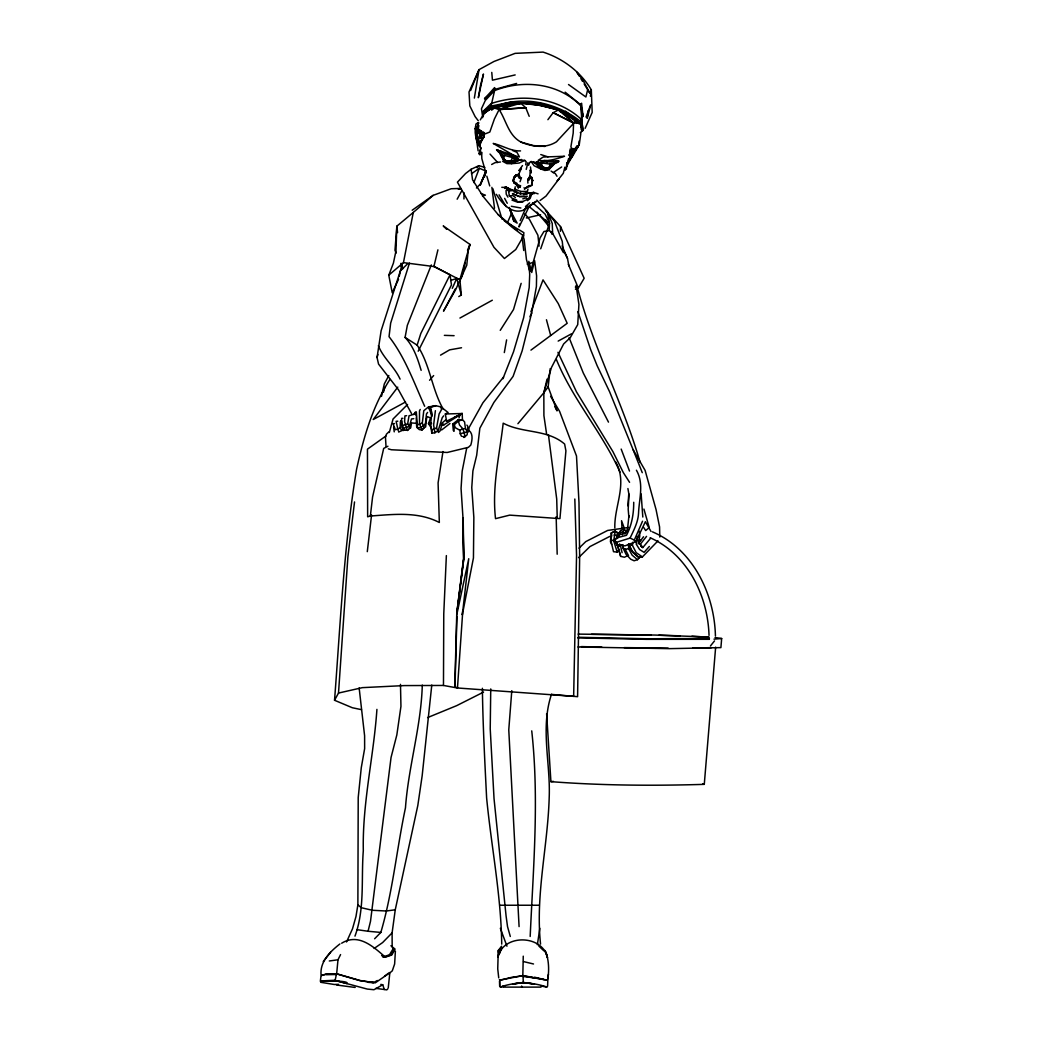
<?xml version="1.0" encoding="UTF-8"?>
<svg xmlns="http://www.w3.org/2000/svg" width="1042" height="1042" viewBox="0 0 1042 1042"><rect width="100%" height="100%" fill="white"/><g stroke="black" fill="none" stroke-linecap="round" stroke-linejoin="round"><path stroke-width="1.5" d="M574.819 499.014L576.552 555.49L573.647 696.343L457.386 687.981L443.475 685.454L443.762 613.829L446.367 555.594M453.934 417.66L462.205 413.505L446.614 421.163L445.299 414L462.205 413.505L462.44 419.652L464.576 421.906L465.474 428.744L467.467 431.74L467.129 434.788L463.964 437.497M395.387 951.138L394.631 964.006L392.3 970.818L389.682 973.046M463.964 198.957L464.042 192.77M560.453 231.298L560.505 226.544L546.06 210.758M578.87 144.708L579.118 141.1M490.743 688.931L490.222 728.814L494.038 798.68L506.099 916.1L507.532 926.625L510.293 936.471M521.625 987.113L521.651 986.032M543.807 160.637C551.27 161.523 568.411 160.012 550.944 164.258L550.957 163.659M565.415 111.155L580.537 123.607L582.556 130.823L581.527 131.5L583.507 129.651L581.736 122.409C555.477 100.475 511.869 92.035 483.371 113.839L483.214 111.598L491.056 106.089L494.572 90.615C523.436 79.192 559.111 83.047 581.136 106.193L583.025 116.496L581.579 103.236L580.55 104.643L583.025 116.496M551.544 694.115C540.108 728.111 550.684 763.109 549.186 797.859C547.727 846.716 535.327 895.182 540.551 944.117M454.989 687.082L456.93 616.096M477.679 128.518L477.653 130.784L482.107 139.42L481.326 141.582M484.204 133.05L483.957 136.762L481.795 140.54M569.609 156.339L569.727 151.377M548.444 974.27L547.779 978.894C549.29 969.868 548.808 960.346 545.761 951.685M619.3 535.471L620.628 530.508L624.171 529.297L627.128 531.798M640.413 556.532L637.522 559.684L634.109 560.778L630.697 559.202L626.021 554.266L622.921 547.845L623.038 544.771M431.779 685.076L422.166 775.756L417.829 805.414L395.257 909.783L392.105 932.864L392.157 945.941M466.777 447.682L462.166 471.179L461.059 488.503L462.935 517.236L463.495 558.759L456.761 613.36L454.807 686.756L457.477 687.915L462.583 613.751M523.253 956.165L522.823 975.781L511.739 977.305L499.886 980.327L499.392 979.636M501.723 944.117C501.046 895.065 491.342 846.677 486.614 797.859C484.791 761.324 482.863 724.854 482.381 688.28M484.1 133.519L483.957 136.762L480.297 142.48L479.776 145.033L476.376 132.243L479.359 132.894M514.24 192.21L515.23 186.792M550.371 216.163L554.318 220.917L562.25 241.327L563.462 252.633L552.638 233.408L549.186 230.49L549.525 223.235L547.297 211.617L536.812 200.103M401.743 422.323L401.86 427.454L404.687 430.216L407.813 430.177M628.99 494.064L628.183 509.264L628.873 517.145M619.534 549.994L617.19 552.104L613.725 540.967L615.158 531.042L617.58 532.579L618.766 535.666M633.718 502.283C633.77 513.667 631.843 525.142 626.489 535.301L618.922 537.281L614.363 539.925L616.903 544.966L625.044 545.839L635.854 541.671L645.402 521.729L651.016 531.459M389.747 973.58L388.249 987.894M361.496 709.667L352.326 707.739L334.534 700.263L338.507 693.06L347.885 556.988L354.541 501.944M376.917 709.381C373.713 756.57 362.303 802.991 363.306 850.637C361.105 879.07 364.96 908.845 354.97 936.159M422.297 685.128C421.098 726.678 408.451 766.469 405.455 807.863C396.702 849.204 392.756 891.887 380.825 932.434L374.612 938.777M569.883 158.176L568.528 161.015L568.698 158.462M320.337 981.369L320.962 976.198M482.628 117.707L483.058 111.403L491.121 103.549C521.677 93.35 557.9 97.14 581.931 119.895L581.983 126.108M334.534 700.263C340.46 623.116 343.886 545.578 356.611 469.147C363.502 437.9 372.437 406.497 389.942 379.392M442.98 451.551L438.096 482.863L439.333 522.485C417.764 511.322 393.55 514.396 370.353 516.024L367.644 516.793L367.461 449.154L385.735 436.155M481.599 140.605L481.782 137.974L480.128 134.6M548.001 979.246L548.261 975.677M627.922 505.878L628.795 493.621L627.909 488.542M431.154 428.666L431.818 433.133L434.879 432.769L438.187 430.62L442.212 417.738L443.658 415.849M484.83 167.371L478.877 165.678L471.101 169.286L465.592 173.506L457.438 182.155L493.973 247.332L504.419 258.507L515.777 249.507L523.605 235.948L523.865 232.679L504.328 220.891M581.736 122.409L581.136 106.193L581.996 117.85L580.889 120.651M501.593 946.188L498.271 950.499L497.737 968.852L498.727 977.852M580.85 133.441L579.183 145.216M547.597 986.24L547.792 981.03M546.62 713.692L550.918 781.656C601.768 785.538 653.243 785.915 704.275 784.352L715.646 647.173M715.033 637.47L721.663 638.525L720.908 647.616L669.251 648.645L577.997 646.978M497.972 151.298L496.63 149.892L510.593 154.294L509.851 156.313M532.071 193.161L530.144 198.488L527.434 200.65M538.076 193.838L533.804 192.496L532.944 193.708L527.109 192.809L520.401 194.007L520.7 191.454L515.126 189.214M530.183 936.471C533.257 868.064 539.287 799.214 531.733 730.872M411.577 413.622L398.474 389.773L378.546 364.075L377.061 357.549L381.112 330.783L400.349 270.868L407.8 263.613M511.791 690.664L508.77 729.804L519.085 926.612M468.6 431.74L469.121 427.467L482.941 402.733L503.56 377.048L513.524 351.805L523.618 317.771L529.18 287.618L529.701 274.489L528.802 261.308L531.733 272.496L534.585 260.591L536.604 275.883L536.409 286.446L531.667 313.03L522.12 350.933L513.094 376.37L493.882 402.459L479.854 428.223L476.689 455.224L472.899 470.958L471.765 487.617L473.85 517.47L473.446 557.926L462.374 614.598L468.744 558.72L456.878 614.207L463.781 558.773L463.169 517.783M529.245 185.684L532.254 185.294L532.254 182.454M554.852 406.654L557.04 410.887L548.144 386.869L550.215 368.647M370.353 516.024L372.58 496.982L383.69 448.412L387.911 446.25M367.292 551.661L371.564 514.943M462.257 614.676L462.83 609.883M576.278 148.225L568.463 160.963L568.815 158.605M456.761 613.36L463.781 558.773L462.922 518.434M570.156 149.006L569.753 155.193L570.156 153.513L569.297 155.102L576.369 149.501M527.929 189.071L526.913 194.489M571.589 153.239L569.622 159.53M517.119 183.509L513.081 181.399L513.432 179.068L516.493 174.809L518.642 175.225M588.339 110.465L587.18 118.397L590.384 106.154M590.397 96.203L591.322 89.859C580.641 71.859 562.967 58.469 543.064 52.1L515.113 53.363L493.973 61.478L479.033 69.645L469.017 91.97L469.812 105.867L475.139 116.639L478.278 120.768M657.984 540.85L642.406 556.91L636.167 552.651L632.429 545.344L632.885 542.166M340.565 954.576L337.986 959.773L336.644 973.905L360.024 980.665L375.224 982.866L388.119 974.023M637.417 536.252L636.245 544.211L639.658 549.577L644.086 552.351L649.348 546.464M537.359 944.742L539.847 928.305M525.702 164.818L526.171 161.718L524.777 160.39L519.359 160.038L514.357 161.705L521.56 159.478M359.151 687.967L364.609 735.808L364.635 748.625L361.274 767.72L358.214 797.547L357.875 904.847L355.973 916.53L352.509 928.8L346.517 941.981M474.357 98.091L479.033 69.645L470.593 90.563M483.241 116.17L483.801 113.057L491.472 107.573L513.146 102.897L540.277 103.275L564.764 112.184L580.537 123.607L581.332 129.924M519.58 223.991L519.046 226.987L529.779 205.339M504.315 352.574L506.62 339.874M421.15 370.353C417.568 358.409 413.622 346.556 405.077 337.426L407.331 325.338L431.323 264.928M480.948 142.676L479.776 145.033L480.44 141.465L481.808 139.81L481.573 137.87M575.979 148.355L576.265 146.818M368.321 982.241L373.583 982.606L360.011 980.496L336.54 973.723L335.29 979.623L335.303 980.496L367.253 989.066L373.948 989.718L382.74 984.768L384.303 989.496L386.751 989.9L387.754 988.923M460.616 188.433L451.16 188.745L433.12 195.375L413.296 212.438L403.449 262.636L388.77 275.179L392.222 292.685L398.552 279.269M546.803 160.82L546.842 162.969M622.308 534.859L624.171 529.297M399.19 276.43L401.444 266.478L401.066 263.248M381.502 396.39L384.342 383.873L388.822 375.498M398.669 432.078L401.834 430.502L400.141 428.093L400.375 421.906L400.74 420.799L401.873 421.163M636.415 470.216C644.216 483.892 639.085 498.779 638.538 513.25C638.121 522.159 633.757 530.209 630.071 538.102L616.369 542.309L614.363 539.925L619.899 534.559L625.487 533.204L627.558 528.776L628.951 515.66M526.21 169.403L527.916 162.682M546.659 434.423L543.911 415.615L543.833 392.782L547.011 379.184M465.318 262.623L462.088 276.247L459.861 280.428M479.02 123.047L477.731 122.852L477.705 126.512L478.916 130.745L480.362 130.497L482.107 139.42L482.72 137.778L482.029 139.394L478.682 131.917M458.78 296.579L461.345 295.003L459.887 279.738L433.889 266.544L437.914 249.846M587.688 89.664L585.891 96.997L568.515 84.519M357.237 929.698L368.06 931.261L370.509 921.271L391.05 757.469L396.833 734.923L400.949 706.333L400.48 684.373M406.601 415.68L404.934 415.888L404.583 421.619L407.357 430.554L409.441 428.509L409.35 426.269L407.669 423.82L409.024 415.81L415.563 413.7L415.172 412.398L416.331 411.85L417.503 428.054L419.314 429.617L421.932 430.007L422.752 429.252M479.19 153.825L479.841 154.607L480.857 147.99C475.92 142.259 474.618 133.689 475.478 126.486L476.585 126.798L478.695 131.24M383.508 392.17L384.68 387.52M564.894 167.15L563.305 173.311L557.392 180.735M446.614 421.163L445.468 420.134L442.681 422.492L440.037 430.971L438.461 432.469L436.546 427.975L439.125 413.895L441.443 409.753L441.105 406.992L435.621 405.638L430.489 406.914M377.061 357.549L377.881 354.436M435.387 410.691L433.628 425.019L434.879 432.769M484.478 176.906L486.145 170.823M618.544 550.007L617.19 552.104L613.517 551.7L610.651 539.495L611.771 535.432L611.263 532.957L614.519 531.759L617.945 533.1L616.734 535.575L617.098 538.388M389.317 432.482L393.068 419.001L407.565 404.478M339.9 943.948C330.314 951.476 320.024 961.414 321.027 974.57M521.156 283.346L513.524 309.5L500.238 330.34M517.913 423.703L543.833 392.782L551.465 367.526L563.644 343.951L570.235 337.699L577.724 324.622L578.922 304.42L576.07 285.404M501.436 151.507L496.63 149.892L501.892 154.672L513.185 157.746L516.936 160.181L515.79 159.686L509.89 162.291L506.633 162.07L503.729 160.142L500.407 152.275L504.054 159.778L507.167 161.588L513.94 160.755L515.464 158.983L515.946 160.234L517.613 160.325M420.226 409.441L419.483 410.9L419.496 423.69L421.932 430.007L424.133 427.819L422.297 423.065L423.794 410.704L428.614 406.81L435.686 406.041L430.502 407.005M409.441 263.092L390.659 323.15L389.031 336.67C404.999 357.106 413.948 382.531 424.667 406.263M480.18 142.038L479.776 145.033M443.358 409.389C431.675 389.122 430.125 364.361 417.139 345.149L420.812 333.492L450.014 274.801L434.201 266.452M521.495 177.661L520.036 181.699M503.025 378.715L503.56 377.048M458.988 417.946L459.809 415.432M525.155 209.429L520.218 220.63M530.665 271.246L540.056 237.967L543.937 231.519L549.186 230.49M590.619 104.864L586.034 117.082M486.275 171.227L479.346 168.244L473.836 182.571M568.528 158.723L568.528 161.015L569.375 158.514M531.446 193.239L528.359 198.983L523.201 201.314L518.069 201.718L513.459 199.556L509.343 195.57L508.092 189.032M540.707 248.804L549.525 223.235L545.122 214.131L532.579 202.682M642.51 521.247L634.331 540.056L635.854 541.671M530.886 311.845L543.025 279.894L558.265 303.574L567.187 323.294L530.951 350.125M388.77 275.179L393.394 263.17L395.973 250.914L396.846 226.179L413.296 212.438M528.62 165.339L529.766 162.37L531.133 161.523L534.872 162.826L538.467 161.901M618.557 535.848L620.628 530.508M485.885 170.771L480.167 185.268L485.924 172.06M565.155 169.299L564.907 169.911L566.379 169.078L566.744 163.438L567.682 162.018M499.952 980.04L522.967 975.612L547.558 980.17M418.194 351.219L451.46 284.935L450.014 274.801M467.519 250.275L469.981 244.44L443.228 225.919L446.627 229.266M573.803 148.732L569.297 155.102L573.465 151.077M585.135 128.335L592.182 112.445L591.322 89.859M714.525 640.895L710.462 645.923M452.293 288.334L456.748 278.422L459.887 279.738L469.981 244.44L468.184 250.523L466.777 265.176L455.706 289.572L443.514 311.154L455.393 288.803M485.976 171.826L480.414 183.952L476.454 188.016M513.224 180.592L515.191 176.372L517.366 174.574M500.186 951.841L497.724 957.129C503.52 933.502 542.439 934.687 547.506 957.598L544.862 950.421M529.922 316.742L531.667 313.03M507.35 222.897L511.661 213.128L509.251 207.436M558.369 161.236L554.162 163.62L555.152 163.268L549.525 168.726L545.617 169.872M571.654 157.173L574.09 152.393M575.405 149.853L577.489 145.802M571.016 158.384L567.148 165.561M514.501 155.961L513.667 157.251M568.528 161.015L576.122 148.511M564.868 169.104L564.907 169.911L567.095 165.912L566.744 163.438L572.019 157.173L579.039 145.125L573.321 151.194M483.371 113.839L491.72 108.068L513.224 103.796L520.271 104.057M578.206 145.932L576.864 148.368L575.77 147.664L572.84 151.025L569.74 152.197L572.748 148.394M457.151 199.191L461.801 190.79M570.104 154.711L571.237 152.705M480.31 119.856L483.827 113.63L486.067 111.937M413.882 414.534L415.172 412.398M518.812 184.903L520.088 186.648L520.661 185.723M522.485 165.548L518.903 170.654L521.404 168.244L518.903 173.897L520.062 178.338L518.903 173.897L513.628 177.179M393.042 948.962L389.487 954.746L382.87 957.09M401.834 430.502L402.928 428.757M500.525 950.499L501.892 948.35M516.05 174.704L514.136 177.713L516.493 174.809L518.2 175.603L516.05 174.704L517.587 175.017L519.359 178.429M554.318 162.5L549.694 168.153L546.503 168.96L540.381 166.173L538.467 163.255L542.791 167.58L546.112 168.596L549.499 167.957L554.214 163.125L549.694 168.153L554.331 163.164M638.173 543.846L640.517 540.173L638.03 540.59M576.578 147.808L576.825 146.023M389.421 972.525L384.524 976.185M529.193 185.658L524.973 188.341L524.009 187.82M575.405 149.631L577.359 146.831L576.278 147.391M501.462 947.269L499.144 950.499L499.574 953.508M543.833 392.782L548.144 386.869M639.84 541.723L643.513 536.76M427.585 412.437L426.478 413.935L425.514 423.221L423.912 425.657L420.59 427.507L417.503 428.054L416.644 426.543L416.227 417.725M528.88 180.136L530.925 177.414L532.058 177.583L532.644 181.034L531.902 178.69M547.897 119.687L553.185 112.679L558.434 109.944L561.938 110.934L565.793 113.591M640.335 544.211L646.548 536.37M330.548 952.349L323.267 961.506M514.461 177.283L515.191 176.372M500.902 950.578L498.61 953.391L498.271 950.499M650.664 538.206L642.784 547.597L640.648 545.982M397.77 387.142L373.218 419.522L405.533 402.004M515.464 158.983L513.94 160.755L511.296 161.236L507.675 161.328L504.054 159.778M477.106 167.762L478.877 165.678M429.578 380.265L433.641 375.576M541.749 986.11L540.863 987.113L503.299 987.113L503.156 986.11M527.421 206.264L524.165 209.911C512 214.912 501.997 203.698 496.344 194.333M484.569 98.769L494.598 87.58L495.25 89.286L484.569 98.769L494.572 90.615L485.312 100.449L481.456 108.759L482.433 115.245M625.968 532.358L624.705 533.738L628.378 529.87M477.731 122.852L475.894 124.089L475.647 133.376M557.301 180.67L559.28 178.547L546.021 196.065L540.082 200.507M392.105 932.864L382.609 942.58L374.13 948.467M538.284 163.685L540.199 163.242L538.089 164.219L536.37 163.698M579.013 548.17L585.773 541.606L607.655 530.443L628.482 527.486M578.584 557.652L589.993 546.555L609.857 536.37M480.544 153.929L479.841 154.607L478.916 153.343L480.857 147.99L478.525 143.184L475.933 128.856L474.918 128.739M552.963 165.313L549.694 168.413C545.044 171.162 540.785 167.02 537.385 164.089M388.809 431.935L386.426 434.188L385.462 437.366L386.009 446.25M508.053 187.781L506.034 190.673L506.243 194.19L507.923 197.133M509.681 191.663L506.998 189.045L507.545 188.563L506.36 186.974L504.523 187.339M535.627 201.432L524.165 209.911L536.356 201.536M525.455 206.537L529.675 202.877M580.264 132.712L582.556 130.823L580.537 123.607M510.619 161.797L514.501 160.064M524.465 189.292L528.724 185.893M515.933 159.192L513.94 160.755L515.79 159.686L515.191 158.319L513.042 157.602M441.613 430.007L449.975 423.508M453.361 430.672L452.684 424.068L458.024 419.926L462.44 419.652L458.311 421.163L454.156 424.797L454.038 431.349M533.804 192.496L530.248 195.362M491.603 110.152L496.76 106.375C506.165 117.746 507.102 134.77 521.13 142.155C532.462 146.818 545.578 148.68 556.454 141.816L576.096 120.651L576.591 123.425M412.163 210.25L433.12 195.375M471.479 173.78L479.346 168.244M551.101 171.109L553.237 172.555L561.625 166.967M510.593 154.294L514.618 155.571L519.359 160.038L511.427 163.659L506.907 163.633L502.648 161.315M441.235 425.227L443.996 424.81L462.205 413.505M413.765 418.663L411.512 418.949L409.35 426.269L402.993 428.549L402.915 425.527L407.669 423.82M504.823 188.472L506.373 187.534L510.945 189.279M557.157 161.953L558.655 161.054L555.178 161.184M424.133 427.819L425.657 426.92L426.595 418.103L427.546 416.683L430.528 417.985L428.47 423.677L430.971 427.454M417.49 424.875L422.297 423.065M440.545 355.14L449.636 349.852L461.528 347.754M615.158 531.042L611.263 532.957L610.43 541.71L611.628 544.445M459.939 318.044L492.306 300.226M452.684 424.068L454.325 424.928L455.315 427.715L459.861 430.281L462.739 428.692L465.474 428.744M558.173 341.086L571.355 333.883M491.655 164.493L495.054 162.656L500.499 162.005M377.399 980.509L374.078 982.28L368.412 982.385M445.299 414L448.138 412.567L441.105 406.992M483.566 692.096L456.67 705.655L427.624 717.573M431.818 433.133L431.753 429.864L436.546 427.975M627.935 555.542L624.471 557.223L620.667 556.389L617.476 545.565L620.68 546.633L622.1 552.703M524.777 160.39L519.177 163.047L511.427 163.659M409.441 428.509L410.665 427.936L411.551 422.935L416.878 423.378M504.523 986.11L500.16 987.113C515.503 981.655 531.759 981.811 547.128 987.113L541.384 986.11M533.673 161.666L534.872 162.826L538.232 161.38M514.11 103.926L516.741 102.806L540.446 104.044L561.938 110.934L580.563 124.05M478.057 127.411L478.734 127.137M510.945 190.699L514.826 190.595L520.401 194.007M575.445 289.22L578.323 288.074L584.158 278.279L560.505 226.544M516.572 160.351L510.046 162.513L506.673 162.409L503.638 160.468L499.014 151.989L496.982 150.191M529.297 103.705L516.741 102.806L499.105 109.566L493.244 107.665M526.796 193.499L523.501 194.489L527.109 192.809L530.235 193.044M527.46 187.182L530.795 186.127M341.659 943.205C358.578 932.785 373.388 946.748 385.358 957.155L391.805 955.006L395.048 949.093L390.919 945.732M527.591 199.256L528.359 198.983M450.704 280.454L456.748 278.422L461.345 295.003M620.55 532.644L622.986 531.85L625.408 533.595M501.41 156.026L503.833 159.908L506.751 161.81L513.315 161.119L515.79 159.686L515.113 158.723L516.168 159.7M522.797 198.84L526.249 197.837L527.148 198.657M527.174 264.134L534.442 262.063M440.61 423.807L442.121 423.378L443.996 424.81M511.153 195.779L512.56 195.375L515.438 197.524M321.418 975.39L326.719 973.918L336.54 973.723M482.459 195.974L485.39 195.154L481.196 193.63M546.112 168.596L549.499 167.957M495.25 89.286L516.611 83.438M529.896 177.257L532.058 177.583M321.379 975.559L326.771 974.088L336.644 973.905M510.007 162.083L513.302 161.302M431.466 422.974L428.47 423.677L431.544 423.521M555.529 162.396L556.597 162.135M515.178 74.92L492.436 80.182L491.772 72.406M526.353 217.986L540.59 214.73M338.507 693.06L362.395 687.642L404.348 685.584L443.475 685.454M492.918 108.303L513.224 103.796M491.056 106.089L512.924 101.712M632.429 545.344L629.173 544.562L632.663 552.299L638.915 557.6L642.406 556.91M459.861 430.281L460.225 433.733L467.467 431.74L467.754 426.321L466.907 425.097M504.445 105.008C522.355 100.11 540.967 105.62 558.434 109.944L573.569 122.969L577.711 122.917M524.881 196.469L519.411 196.443L513.354 194.033M549.551 169.755L544.862 170.458L540.668 168.921L534.129 165.743L531.133 161.523M400.141 428.093L395.374 429.786L393.016 423.625L394.514 423.638M557.196 162.344L542.478 161.601L536.76 163.568L542.973 163.099L550.944 164.258M527.33 196.274L519.476 196.651L512.443 193.604M475.933 128.856L477.314 128.674M329.298 960.984L337.986 959.773M395.257 909.783L386.282 911.008L372.372 910.278L361.353 907.725L357.875 904.847M622.921 547.845L625.2 549.225L628.639 548.756L632.142 555.165L637.522 559.684M549.238 167.736L545.747 168.179L537.607 163.815M721.663 638.525L714.004 639.15M547.91 156.86L564.517 156.274C556.154 159.1 547.115 161.862 538.245 160.286L543.195 157.042L547.91 156.86L540.785 154.555M550.918 781.656L553.393 781.383M404.687 430.216L404.127 428.444M458.259 189.136L461.215 188.876M530.443 192.796L534.038 192.523M622.321 544.745L616.903 544.966L616.369 542.309M338.52 984.325L334.274 984.495L320.649 982.28L325.69 980.73L335.303 980.496M527.252 191.389L520.7 191.454M709.446 638.472L647.147 638.772L578.44 637.274M709.368 639.306L646.665 639.345L577.724 637.873M711.452 647.629L692.774 648.046M402.902 418.324L401.678 418.35L401.535 419.939L401.743 423.847L402.915 425.527M326.276 974.7L336.188 974.504M522.823 202.057L517.327 202.096L512 200.116M578.128 634.109L654.884 635.06L708.86 637.04M500.004 905.237L539.235 905.237M591.465 634.304L651.042 635.086M668.143 648.111L624.145 647.616M520.088 186.648L520.179 185.528M532.579 104.33L540.277 104.5L532.436 103.939M658.857 635.242L680.322 635.828M581.423 646.587L601.859 647.147M444.361 335.355L454.091 335.68M512.638 150.517L516.936 152.314L519.45 156.899L514.383 155.74L493.205 143.431C502.583 145.437 510.814 151.311 520.531 150.908M691.914 636.232L708.873 637.248M520.87 207.996L511.322 206.277M557.249 518.434L559.945 518.59L565.91 450.86L564.621 444.048C547.232 429.004 522.68 433.602 503.195 423.169C499.587 454.937 491.837 486.327 495.523 518.655L509.694 515.126L557.249 518.434L556.715 499.053L548.431 434.683M516.728 160.064L517.509 160.103L514.214 156.508L498.089 151.702M501.788 187.3L506.855 187.625M477.679 130.003L476.858 129.95L478.695 132.699M543.937 160.442L546.946 160.676M551.882 694.441L577.594 696.681L579.652 556.558L578.987 502.57L576.5 455.992L559.58 411.329L550.593 396.325M368.06 931.261L380.825 932.434M516.741 102.806L540.368 105.372L561.938 110.934L573.569 122.969L573.191 133.168L570.925 146.622L571.811 149.475M462.661 436.481L464.953 436.767L464.315 432.99L462.739 428.692L459.509 424.993L458.024 419.926M403.449 262.636L433.889 266.544M522.823 975.781L547.636 980.327M522.967 975.612L523.019 976.432L534.833 977.969M375.849 988.376L384.303 989.496M336.501 984.99L355.166 987.451M506.36 186.974L506.998 189.045L514.826 190.595L517.457 193.395L514.904 191.363M521.13 142.155L533.361 145.58L544.953 146.44M382.74 984.768L380.799 984.403M614.051 535.015L616.734 535.575M523.54 961.597L533.517 963.98M534.559 977.201L543.755 979.454M576.994 147.052L577.867 147.261M428.614 406.81L429.109 408.568L430.906 409.037L432.039 414.677M513.432 179.068L514.136 183.131L515.595 183.522L518.382 188.198M510.593 154.125L517.535 157.29M541.827 104.955L561.938 110.934M388.301 448.842L391.362 449.753L447.2 452.475L468.392 447.331L470.789 445.077C472.156 440.44 473.394 433.811 468.913 430.424M546.503 169.247L540.381 166.173M702.764 783.858L704.275 784.352M575.327 287.058L578.323 288.074L568.359 264.329M397.81 421.202L396.103 421.307L398.278 430.88M559.476 111.312L563.904 112.888M652.448 531.863L653.425 532.267C692.878 549.655 714.109 593.341 715.398 634.904L715.45 635.946M513.211 198.579L516.702 200.051M630.071 538.102L634.331 540.056M553.237 172.555L555.243 173.48L556.988 176.254M610.651 539.495L613.725 540.967M394.449 427.637L393.629 427.22L394.228 431.844M506.998 189.045L509.968 190.569M500.147 153.369L501.554 154.151L497.75 151.025L499.717 152.34L498.662 151.715M381.646 955.54L384.407 957.129L390.906 954.902L394.28 949.041L392.287 947.399M650.13 537.763C687.655 554.292 707.818 595.868 709.029 635.386M513.823 221.112L517.145 223.105L510.437 210.784L513.823 221.112L511.661 213.128L510.033 210.627M509.343 195.57L510.293 196.143M405.077 337.426L417.139 345.149M529.01 206.459L547.454 221.972M511.088 189.592L512.065 190.256M568.372 115.362L574.806 119.778M543.364 168.088L538.532 163.776M534.872 162.826L540.668 168.921M504.51 159.686L507.167 161.588M564.556 113.031L579.144 123.829M478.89 145.515L479.789 146.193M523.605 235.948L511.479 226.739L498.258 214.717L483.397 196.808L472.56 179.81L471.101 169.286M518.2 185.515L514.136 183.131M516.936 230.048L498.258 214.717M539.053 163.229L542.791 167.58M565.155 92.178L580.55 104.643M517.092 158.058L519.359 160.038M638.915 557.6L630.853 549.798L628.573 544.015M538.831 946.058L543.95 950.903M478.903 129.872L477.991 128.947L478.812 131.201M479.02 129.312L480.961 131.253M483.384 132.034L485.155 133.871L489.818 132.034L494.403 118.983L499.105 109.566L520.753 103.171L525.767 107.743L529.206 116.326M401.444 266.478L403.384 268.536M490.027 154.086L497.724 162.565M513.446 181.113L519.906 187.43L520.153 186.192M536.943 212.06L548.326 225.58M545.435 210.21L547.415 212.594M524.921 213.766L529.531 219.562L537.919 235.284L539.092 246.107M478.109 124.832L478.994 125.952M638.251 541.801L642.784 547.597L638.603 542.296L639.762 535.979L639.202 531.146M529.375 193.369L529.948 194.112M506.151 206.668L499.066 194.854M533.152 192.353L534.064 193.734M400.089 379.132C394.553 366.849 383.169 358.044 378.363 345.697M629.576 482.329L623.311 472.573L612.878 451.551L576.5 391.896L557.952 352.326M643.656 527.421L645.675 530.56L649.231 527.591L643.917 509.069M538.467 163.255L539.821 165.417L539.509 164.571M479.62 144.395L479.763 146.01L478.525 143.184M579.3 76.144L576.877 72.211L582.738 79.765L589.837 93.155L584.158 83.985M580.928 78.762L582.543 81.367M577.906 311.649L590.658 349.643L597.131 365.677L609.635 391.844L633.054 449.571L645.115 470.411L656.056 509.577L659.573 526.939L659.794 537.073M479.229 132.321L480.987 135.551M501.736 156.013L503.833 159.908L500.407 152.275M504.615 198.358L507.259 203.268M617.58 532.579L618.779 534.807M625.2 549.225L628.547 555.738M608.489 422.127L583.286 372.997L569.114 337.673M563.175 249.846L567.473 258.377L568.893 265.866M619.99 472.078C602.263 432.547 572.735 399.633 556.35 359.399M460.225 433.733L461.502 436.324M506.959 946.201L500.342 928.305M432.078 416.201L429.109 408.568M619.612 543.924L620.237 545.318M545.721 219.81L548.873 227.065M550.775 231.415L552.039 234.32M562.12 245.886L567.473 258.377M547.297 211.617L552.234 223.379L552.638 233.408M396.129 253.076L394.983 250.262L396.846 226.179L397.575 232.626M400.74 264.342L402.459 268.562L402.095 263.873M532.827 180.631L529.922 175.89L530.235 169.833L531.264 172.881L530.469 166.98M633.054 449.571L642.263 472.677M431.753 429.864C429.161 423.273 432.886 415.823 430.906 409.037M620.667 556.389L617.19 543.468M621.175 449.076L629.498 471.049M624.249 528.099L621.566 520.713L622.035 528.528M531.824 179.367L532.228 180.474M467.194 431.01L467.571 432.065M479.489 145.229L479.763 146.01M640.088 462.257C622.947 402.655 593.354 348.015 577.515 288.061M415.563 413.7L416.422 416.188M615.705 461.932C627.909 483.54 614.194 505.787 614.819 527.903M522.68 234.919L524.113 239.373L526.444 259.51L529.779 271.207M485.872 172.803L481.847 158.658L481.612 152.158L481.287 154.75L481.183 153.695M492.866 188.706L502.023 219.12M486.848 176.202L489.727 185.932M542.739 162.474L542.335 160.976M482.68 132.191L483.957 136.762L481.678 134.613L481.56 130.901M546.451 319.751L550.697 335.511M478.122 150.843L475.96 136.033M506.633 162.07L506.738 162.865M480.088 138.508L479.633 135.108L478.578 139.654L478.994 143.223M491.889 187.352L494.507 208.205M522.068 236.834L523.735 250.497M523.318 982.489L523.019 976.432M641.13 493.83L642.81 517.04M527.89 183.105L527.747 178.781M531.902 180.904L532.071 183.991M628.495 544.041L628.639 548.756M556.168 516.819L557.183 554.214M403.072 429.017L403.072 430.685M511.882 156.808A4.077 3.595 9.6 0 1 510.02 161.08A4.077 3.595 9.6 0 1 504.875 160.012A4.077 3.595 9.6 0 1 504.966 155.362M549.668 163.607A4.09 3.608 9.6 0 1 546.112 168.27A4.09 3.608 9.6 0 1 541.827 163.815M499.626 981.03L499.704 986.24L499.626 981.03M481.782 137.974L481.717 139.55L480.831 137.049L481.782 137.974M480.596 85.066L478.33 97.701L483.462 74.008L480.596 85.066M528.997 178.208L528.502 179.862L529.922 175.89L528.997 178.208M569.87 153.825L569.414 155.336L571.211 153.317L569.87 153.825M530.925 177.414L530.248 177.765L530.925 177.414M558.655 161.054L555.269 161.705L558.655 161.054M523.384 982.489L512.612 984.026L523.384 982.489L534.403 984.026L523.384 982.489M525.767 107.743L499.105 109.566L525.767 107.743M335.329 980.496C297.491 981.447 351.349 979.311 346.895 983.531L335.329 980.496M500.981 151.95L496.63 149.892L500.981 151.95M573.569 122.969L553.185 112.679L573.569 122.969"/></g></svg>
